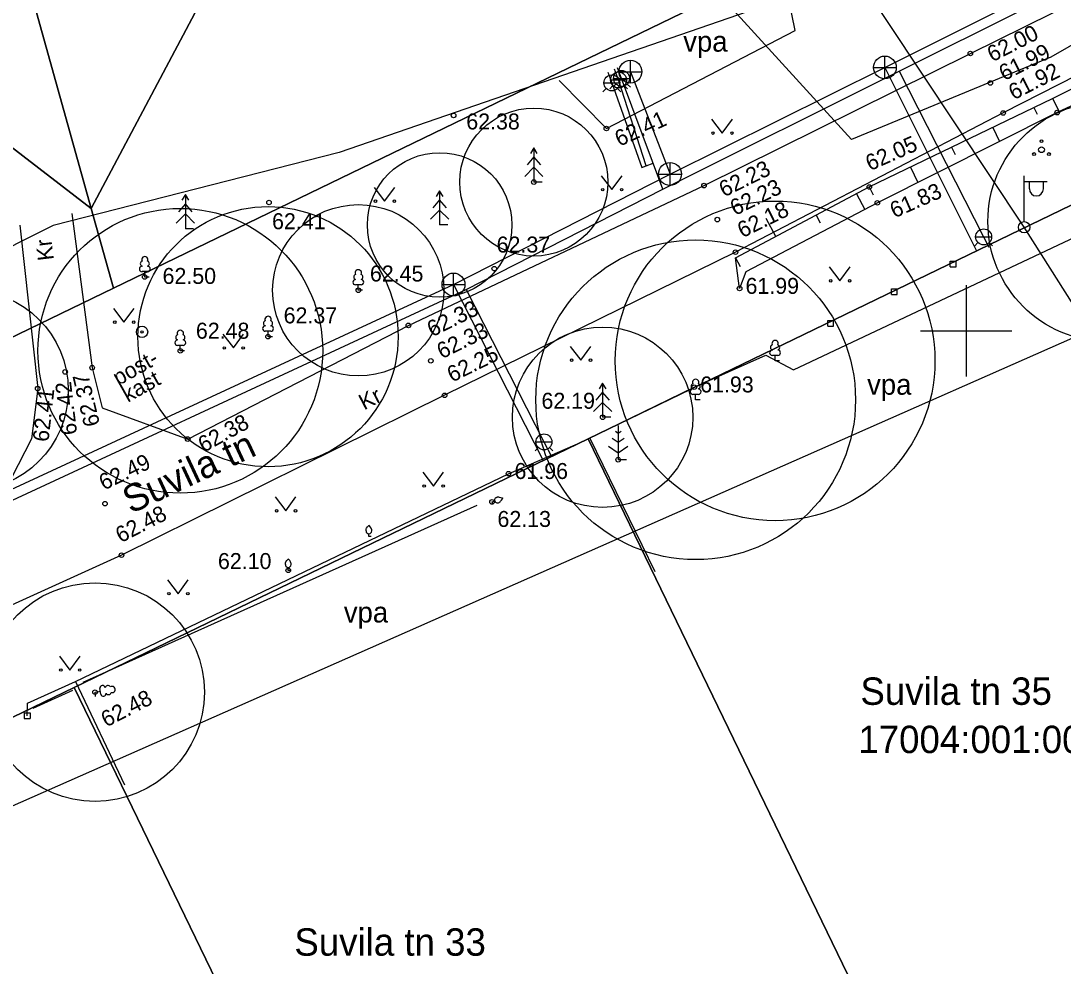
# Model space of a CAD drawing. Extents: x 643088 to 644037, y 6457937 to 6458579.
# Drawn here: x 643708.6 to 643754.24, y 6458372.17 to 6458413.57 of the extents above; entities that cross this region are included whole.
import ezdxf

# ---------------------------------------------------------------- set-up
doc = ezdxf.new("R2010")
doc.units = 0
for name, color, linetype in [('AED', 7, 'Continuous'), ('HALJASTUS', 7, 'Continuous'), ('KKAEV', 7, 'Continuous'), ('KORGUS-EH2000', 7, 'Continuous'), ('KTRASS', 7, 'Continuous'), ('LIIKLUS', 7, 'Continuous'), ('MOOTPIIR', 7, 'Continuous'), ('MPOHULIIN', 7, 'Continuous'), ('PIIR', 7, 'Continuous'), ('POST', 7, 'Continuous'), ('PUU', 7, 'Continuous'), ('RELJEEF', 7, 'Continuous'), ('TEE', 7, 'Continuous'), ('VKAEV', 7, 'Continuous'), ('VORK', 7, 'Continuous'), ('VTRASS', 7, 'Continuous')]:
    doc.layers.add(name, color=color, linetype=linetype)

msp = doc.modelspace()

# ---------------------------------------------------------------- linework, layer by layer
at = {"layer": 'AED'}
for p, q in [((643749.301, 6458403.046), (643749.551, 6458403.046)), ((643749.301, 6458402.796), (643749.301, 6458403.046)), ((643749.551, 6458402.796), (643749.551, 6458403.046)), ((643749.301, 6458402.796), (643749.551, 6458402.796)), ((643746.727, 6458401.838), (643746.977, 6458401.838)), ((643746.727, 6458401.588), (643746.727, 6458401.838)), ((643746.727, 6458401.588), (643746.977, 6458401.588)), ((643746.977, 6458401.588), (643746.977, 6458401.838)), ((643743.935, 6458400.443), (643744.185, 6458400.443)), ((643743.935, 6458400.193), (643743.935, 6458400.443)), ((643744.185, 6458400.193), (643744.185, 6458400.443)), ((643743.935, 6458400.193), (643744.185, 6458400.193)), ((643733.518, 6458395.301), (643736.367, 6458389.447)), ((643708.751, 6458383.263), (643708.751, 6458383.013)), ((643708.751, 6458383.263), (643709.001, 6458383.263)), ((643708.751, 6458383.013), (643709.001, 6458383.013)), ((643709.001, 6458383.263), (643709.001, 6458383.013))]:
    msp.add_line(p, q, dxfattribs=at)
for points in [[(643741.226, 6458398.933), (643742.437, 6458398.286), (643756.087, 6458404.723), (643758.225, 6458400.333)], [(643733.108, 6458395.107), (643738.089, 6458397.529)], [(643708.876, 6458383.138), (643708.893, 6458383.681), (643710.991, 6458384.638), (643729.956, 6458393.738)], [(643710.991, 6458384.638), (643713.136, 6458380.109)]]:
    msp.add_lwpolyline(points, dxfattribs=at)
at = {"layer": 'HALJASTUS'}
for p, q in [((643738.847, 6458409.263), (643739.31, 6458408.656)), ((643739.31, 6458408.656), (643739.756, 6458409.263)), ((643734.016, 6458406.785), (643734.479, 6458406.179)), ((643734.479, 6458406.179), (643734.925, 6458406.785)), ((643724.065, 6458406.278), (643724.528, 6458405.672)), ((643724.528, 6458405.672), (643724.974, 6458406.278)), ((643744.002, 6458402.793), (643744.466, 6458402.186)), ((643744.466, 6458402.186), (643744.911, 6458402.793)), ((643712.65, 6458400.979), (643713.113, 6458400.373)), ((643713.113, 6458400.373), (643713.559, 6458400.979)), ((643717.445, 6458399.851), (643717.908, 6458399.244)), ((643717.908, 6458399.244), (643718.354, 6458399.851)), ((643732.654, 6458399.316), (643733.118, 6458398.709)), ((643733.118, 6458398.709), (643733.563, 6458399.316)), ((643738.089, 6458397.529), (643741.226, 6458398.933)), ((643729.956, 6458393.738), (643733.108, 6458395.107)), ((643726.2, 6458393.804), (643726.663, 6458393.197)), ((643726.663, 6458393.197), (643727.109, 6458393.804)), ((643719.736, 6458392.717), (643720.2, 6458392.11)), ((643720.2, 6458392.11), (643720.645, 6458392.717)), ((643711.327, 6458384.612), (643728.58, 6458392.354)), ((643715.02, 6458389.086), (643715.483, 6458388.48)), ((643715.483, 6458388.48), (643715.929, 6458389.086)), ((643710.286, 6458385.744), (643710.75, 6458385.137)), ((643710.75, 6458385.137), (643711.195, 6458385.744)), ((643709.14, 6458383.471), (643710.87, 6458384.254))]:
    msp.add_line(p, q, dxfattribs=at)
msp.add_lwpolyline([(643732.167, 6458410.965), (643734.241, 6458408.859), (643742.503, 6458413.148), (643742.074, 6458415.313)], dxfattribs=at)
for centre in [(643738.909, 6458408.656), (643739.738, 6458408.656), (643734.078, 6458406.179), (643734.907, 6458406.179), (643724.127, 6458405.672), (643724.956, 6458405.672), (643744.065, 6458402.186), (643744.893, 6458402.186), (643712.712, 6458400.373), (643713.541, 6458400.373), (643717.507, 6458399.244), (643718.336, 6458399.244), (643732.717, 6458398.709), (643733.546, 6458398.709), (643726.262, 6458393.197), (643727.091, 6458393.197), (643719.799, 6458392.11), (643720.628, 6458392.11), (643715.082, 6458388.48), (643715.911, 6458388.48), (643710.349, 6458385.137), (643711.177, 6458385.137)]:
    msp.add_circle(centre, 0.055, dxfattribs=at)
at = {"layer": 'KKAEV'}
for p, q in [((643735.295, 6458410.845), (643735.295, 6458411.845)), ((643746.435, 6458411.03), (643746.435, 6458412.03)), ((643734.795, 6458411.345), (643735.795, 6458411.345)), ((643745.935, 6458411.53), (643746.935, 6458411.53)), ((643737.027, 6458406.364), (643737.027, 6458407.364)), ((643736.527, 6458406.864), (643737.527, 6458406.864)), ((643727.545, 6458401.525), (643727.545, 6458402.525)), ((643727.045, 6458402.025), (643728.045, 6458402.025))]:
    msp.add_line(p, q, dxfattribs=at)
for centre in [(643735.295, 6458411.345), (643746.435, 6458411.53), (643737.027, 6458406.864), (643727.545, 6458402.025)]:
    msp.add_circle(centre, 0.5, dxfattribs=at)
at = {"layer": 'KORGUS-EH2000'}
for centre in [(643750.179, 6458412.143), (643751.052, 6458410.852), (643727.55, 6458409.43), (643751.616, 6458409.536), (643753.981, 6458409.554), (643734.241, 6458408.859), (643731.064, 6458406.511), (643738.516, 6458406.356), (643745.755, 6458406.296), (643719.466, 6458405.617), (643746.107, 6458405.602), (643739.098, 6458404.867), (643739.893, 6458403.441), (643729.329, 6458402.717), (643714.025, 6458402.354), (643723.377, 6458401.772), (643740.074, 6458401.847), (643725.57, 6458400.233), (643719.424, 6458399.738), (643715.582, 6458399.12), (643711.72, 6458398.379), (643726.55, 6458398.68), (643710.541, 6458398.196), (643709.337, 6458397.465), (643738.089, 6458397.529), (643727.156, 6458397.172), (643734.076, 6458396.209), (643715.908, 6458395.255), (643734.757, 6458394.348), (643729.956, 6458393.738), (643712.282, 6458392.427), (643729.232, 6458392.501), (643713.006, 6458390.167), (643720.309, 6458389.504), (643711.846, 6458384.169)]:
    msp.add_circle(centre, 0.1, dxfattribs=at)
at = {"layer": 'KTRASS'}
for p, q in [((643746.435, 6458411.53), (643768.553, 6458422.62)), ((643735.295, 6458411.345), (643737.027, 6458406.864)), ((643737.027, 6458406.864), (643746.435, 6458411.53)), ((643746.435, 6458411.53), (643750.448, 6458403.498)), ((643727.545, 6458402.025), (643737.027, 6458406.864)), ((643703.424, 6458390.849), (643727.545, 6458402.025)), ((643727.545, 6458402.025), (643731.477, 6458394.32))]:
    msp.add_line(p, q, dxfattribs=at)
at = {"layer": 'LIIKLUS'}
for radius in [0.25, 0.05]:
    msp.add_circle((643713.906, 6458399.948), radius, dxfattribs=at)
at = {"layer": 'MOOTPIIR'}
msp.add_lwpolyline([(643648.192, 6458352.69), (643783.797, 6458412.548), (643775.455, 6458428.494), (643766.457, 6458427.936), (643753.112, 6458422.172), (643745.803, 6458417.803), (643742.566, 6458414.72), (643722.534, 6458407.808), (643710.009, 6458404.613), (643689.854, 6458394.49)], dxfattribs=at)
at = {"layer": 'MPOHULIIN'}
msp.add_lwpolyline([(643771.933, 6458373.931), (643752.537, 6458404.531), (643734.671, 6458431.448), (643733.784, 6458433.943)], dxfattribs=at)
at = {"layer": 'PIIR'}
for points in [[(643702.58, 6458437.92), (643726.57, 6458456.15), (643726.61, 6458465.38), (643730.11, 6458472.92), (643739.83, 6458468.42), (643735.86, 6458459.87), (643735.77, 6458450.76), (643711.68, 6458405.35)], [(643712.66, 6458401.87), (643711.68, 6458405.35), (643735.77, 6458450.76), (643735.86, 6458459.87), (643739.83, 6458468.42), (643749.6, 6458463.9), (643745.2, 6458454.4), (643745.02, 6458442.75), (643750.22, 6458420.05)], [(643678.43, 6458430.99), (643677.45, 6458430.93), (643666.46, 6458427.51), (643656.1, 6458395.38), (643630.42, 6458416.68), (643669.04, 6458438.08), (643679.89, 6458441.41), (643680.98, 6458441.58), (643702.58, 6458437.92), (643711.68, 6458405.35)], [(643672, 6458382.19), (643656.1, 6458395.38), (643666.46, 6458427.51), (643677.45, 6458430.93), (643678.43, 6458430.99), (643711.68, 6458405.35), (643712.66, 6458401.87)], [(643755.95, 6458406.16), (643771.63, 6458373.76), (643749.13, 6458362.87), (643733.44, 6458395.27)], [(643733.44, 6458395.27), (643749.13, 6458362.87), (643726.62, 6458351.99), (643710.94, 6458384.38)], [(643710.94, 6458384.38), (643726.62, 6458351.99), (643704.12, 6458341.1), (643688.44, 6458373.5)]]:
    msp.add_lwpolyline(points, close=True, dxfattribs=at)
msp.add_lwpolyline([(643672, 6458382.19), (643712.66, 6458401.87), (643750.22, 6458420.05), (643796.21, 6458442.31), (643811.32, 6458432.71), (643778.45, 6458417.04), (643755.95, 6458406.16), (643733.44, 6458395.27), (643710.94, 6458384.38), (643688.44, 6458373.5)], dxfattribs=at)
at = {"layer": 'POST'}
for p, q in [((643752.537, 6458404.781), (643752.537, 6458406.781)), ((643752.537, 6458406.531), (643753.537, 6458406.531)), ((643752.764, 6458406.21), (643752.764, 6458406.531)), ((643753.377, 6458406.21), (643753.377, 6458406.531))]:
    msp.add_line(p, q, dxfattribs=at)
msp.add_circle((643752.537, 6458404.531), 0.25, dxfattribs=at)
msp.add_arc((643753.07, 6458406.21), 0.306, 180, 0, dxfattribs=at)
at = {"layer": 'PUU'}
for p, q in [((643731.064, 6458408.011), (643730.914, 6458407.761)), ((643731.214, 6458407.761), (643731.064, 6458408.011)), ((643731.064, 6458408.011), (643731.064, 6458406.511)), ((643731.064, 6458407.611), (643730.764, 6458407.261)), ((643731.364, 6458407.261), (643731.064, 6458407.611)), ((643731.064, 6458407.161), (643730.664, 6458406.761)), ((643731.464, 6458406.761), (643731.064, 6458407.161)), ((643731.424, 6458406.511), (643731.064, 6458406.511)), ((643715.803, 6458405.964), (643715.653, 6458405.714)), ((643715.953, 6458405.714), (643715.803, 6458405.964)), ((643715.803, 6458405.964), (643715.803, 6458404.464)), ((643726.938, 6458405.732), (643726.638, 6458405.382)), ((643726.938, 6458406.132), (643726.788, 6458405.882)), ((643727.088, 6458405.882), (643726.938, 6458406.132)), ((643726.938, 6458406.132), (643726.938, 6458404.632)), ((643727.238, 6458405.382), (643726.938, 6458405.732)), ((643715.803, 6458405.564), (643715.503, 6458405.214)), ((643716.103, 6458405.214), (643715.803, 6458405.564)), ((643726.938, 6458405.282), (643726.538, 6458404.882)), ((643727.338, 6458404.882), (643726.938, 6458405.282)), ((643715.803, 6458405.114), (643715.403, 6458404.714)), ((643716.203, 6458404.714), (643715.803, 6458405.114)), ((643716.163, 6458404.464), (643715.803, 6458404.464)), ((643727.298, 6458404.632), (643726.938, 6458404.632)), ((643714.148, 6458402.587), (643713.908, 6458402.587)), ((643714.028, 6458402.349), (643714.028, 6458402.587)), ((643714.218, 6458402.349), (643714.028, 6458402.349)), ((643723.497, 6458402.01), (643723.257, 6458402.01)), ((643723.377, 6458401.772), (643723.377, 6458402.01)), ((643723.567, 6458401.772), (643723.377, 6458401.772)), ((643719.544, 6458399.976), (643719.304, 6458399.976)), ((643719.424, 6458399.738), (643719.424, 6458399.976)), ((643715.702, 6458399.357), (643715.462, 6458399.357)), ((643715.582, 6458399.12), (643715.582, 6458399.357)), ((643719.614, 6458399.738), (643719.424, 6458399.738)), ((643715.772, 6458399.12), (643715.582, 6458399.12)), ((643741.748, 6458398.917), (643741.508, 6458398.917)), ((643741.628, 6458398.679), (643741.628, 6458398.917)), ((643741.818, 6458398.679), (643741.628, 6458398.679)), ((643734.076, 6458397.709), (643733.926, 6458397.459)), ((643734.226, 6458397.459), (643734.076, 6458397.709)), ((643734.076, 6458397.709), (643734.076, 6458396.209)), ((643734.076, 6458397.309), (643733.776, 6458396.959)), ((643734.376, 6458396.959), (643734.076, 6458397.309)), ((643738.27, 6458397.213), (643738.03, 6458397.213)), ((643738.15, 6458396.975), (643738.15, 6458397.213)), ((643734.076, 6458396.859), (643733.676, 6458396.459)), ((643734.476, 6458396.459), (643734.076, 6458396.859)), ((643738.34, 6458396.975), (643738.15, 6458396.975)), ((643734.436, 6458396.209), (643734.076, 6458396.209)), ((643734.757, 6458395.848), (643734.757, 6458394.348)), ((643734.757, 6458395.098), (643734.49, 6458395.276)), ((643734.757, 6458395.498), (643734.633, 6458395.581)), ((643734.881, 6458395.581), (643734.757, 6458395.498)), ((643735.024, 6458395.276), (643734.757, 6458395.098)), ((643734.333, 6458394.937), (643734.757, 6458394.655)), ((643734.757, 6458394.655), (643735.181, 6458394.937)), ((643735.117, 6458394.348), (643734.757, 6458394.348)), ((643729.232, 6458392.501), (643729.35, 6458392.542)), ((643729.265, 6458392.407), (643729.232, 6458392.501)), ((643723.84, 6458390.98), (643723.84, 6458391.105)), ((643723.94, 6458390.98), (643723.84, 6458390.98)), ((643720.309, 6458389.504), (643720.309, 6458389.629)), ((643720.409, 6458389.504), (643720.309, 6458389.504)), ((643712.099, 6458384.087), (643712.062, 6458384.324)), ((643711.846, 6458384.169), (643712.081, 6458384.206)), ((643711.875, 6458383.981), (643711.846, 6458384.169))]:
    msp.add_line(p, q, dxfattribs=at)
for points in [[(643775.455, 6458428.494), (643773.591, 6458423.411), (643753.697, 6458411.983), (643744.97, 6458408.375), (643739.52, 6458414.361)], [(643729.426, 6458392.702), (643729.462, 6458392.714), (643729.478, 6458392.717), (643729.511, 6458392.72), (643729.545, 6458392.716), (643729.612, 6458392.701), (643729.674, 6458392.68), (643729.704, 6458392.667)], [(643729.509, 6458392.466), (643729.545, 6458392.478), (643729.559, 6458392.486), (643729.587, 6458392.505), (643729.61, 6458392.529), (643729.654, 6458392.583), (643729.689, 6458392.638), (643729.704, 6458392.667)], [(643723.715, 6458391.23), (643723.715, 6458391.268), (643723.718, 6458391.284), (643723.726, 6458391.316), (643723.741, 6458391.346), (643723.778, 6458391.405), (643723.818, 6458391.456), (643723.84, 6458391.48)], [(643723.965, 6458391.23), (643723.965, 6458391.268), (643723.963, 6458391.284), (643723.954, 6458391.316), (643723.939, 6458391.346), (643723.903, 6458391.405), (643723.863, 6458391.456), (643723.84, 6458391.48)], [(643720.184, 6458389.754), (643720.184, 6458389.792), (643720.187, 6458389.808), (643720.195, 6458389.84), (643720.21, 6458389.87), (643720.247, 6458389.929), (643720.287, 6458389.98), (643720.309, 6458390.004)], [(643720.434, 6458389.754), (643720.434, 6458389.792), (643720.432, 6458389.808), (643720.423, 6458389.84), (643720.408, 6458389.87), (643720.372, 6458389.929), (643720.332, 6458389.98), (643720.309, 6458390.004)]]:
    msp.add_lwpolyline(points, dxfattribs=at)
for centre, radius in [((643756.201, 6458404.78), 5.254), ((643731.064, 6458406.511), 3.243), ((643753.295, 6458407.926), 0.125), ((643753.295, 6458408.301), 0.0625), ((643726.938, 6458404.632), 3.165), ((643752.97, 6458407.738), 0.0625), ((643753.62, 6458407.738), 0.0625), ((643715.582, 6458399.12), 6.235), ((643719.424, 6458399.738), 5.698), ((643723.377, 6458401.772), 3.752), ((643741.628, 6458398.679), 7), ((643738.15, 6458396.975), 7), ((643706.283, 6458397.387), 4.392), ((643734.076, 6458396.209), 3.949), ((643711.846, 6458384.169), 4.79)]:
    msp.add_circle(centre, radius, dxfattribs=at)
for centre, radius, start, end in [((643713.943, 6458402.935), 0.116, 109.0217, 253.1415), ((643714.028, 6458403.109), 0.138, 332.5799, 207.4201), ((643714.113, 6458402.935), 0.116, 286.8508, 70.9859), ((643713.909, 6458402.705), 0.119, 90.0016, 269.3953), ((643714.147, 6458402.705), 0.119, 270.6047, 89.9984), ((643723.377, 6458402.532), 0.138, 332.5799, 207.4201), ((643723.258, 6458402.128), 0.119, 90.0016, 269.3953), ((643723.292, 6458402.358), 0.116, 109.0217, 253.1415), ((643723.462, 6458402.358), 0.116, 286.8508, 70.9859), ((643723.496, 6458402.128), 0.119, 270.6047, 89.9984), ((643719.305, 6458400.094), 0.119, 90.0016, 269.3953), ((643719.339, 6458400.324), 0.116, 109.0217, 253.1415), ((643719.424, 6458400.498), 0.138, 332.5799, 207.4201), ((643719.509, 6458400.324), 0.116, 286.8508, 70.9859), ((643719.543, 6458400.094), 0.119, 270.6047, 89.9984), ((643715.497, 6458399.706), 0.116, 109.0217, 253.1415), ((643715.582, 6458399.88), 0.138, 332.5799, 207.4201), ((643715.667, 6458399.706), 0.116, 286.8508, 70.9859), ((643715.463, 6458399.476), 0.119, 90.0016, 269.3953), ((643715.701, 6458399.476), 0.119, 270.6047, 89.9984), ((643741.543, 6458399.265), 0.116, 109.0217, 253.1415), ((643741.628, 6458399.439), 0.138, 332.5799, 207.4201), ((643741.713, 6458399.265), 0.116, 286.8508, 70.9859), ((643741.509, 6458399.035), 0.119, 90.0016, 269.3953), ((643741.747, 6458399.035), 0.119, 270.6047, 89.9984), ((643738.065, 6458397.561), 0.116, 109.0217, 253.1415), ((643738.15, 6458397.735), 0.138, 332.5799, 207.4201), ((643738.235, 6458397.561), 0.116, 286.8508, 70.9859), ((643738.031, 6458397.331), 0.119, 90.0016, 269.3953), ((643738.269, 6458397.331), 0.119, 270.6047, 89.9984), ((643729.468, 6458392.584), 0.125, 109.3724, 289.3724), ((643723.84, 6458391.23), 0.125, 180, 0), ((643720.309, 6458389.754), 0.125, 180, 0), ((643712.18, 6458384.341), 0.119, 8.8923, 188.286), ((643712.412, 6458384.344), 0.116, 27.9124, 172.0322), ((643712.597, 6458384.286), 0.138, 251.4706, 126.3108), ((643712.216, 6458384.107), 0.119, 189.4954, 8.8891), ((643712.438, 6458384.176), 0.116, 205.7415, 349.8766)]:
    msp.add_arc(centre, radius, start, end, dxfattribs=at)
at = {"layer": 'RELJEEF'}
for p, q in [((643753.78, 6458410.175), (643754.071, 6458409.599)), ((643752.958, 6458409.778), (643753.101, 6458409.481)), ((643751.157, 6458408.907), (643751.457, 6458408.287)), ((643749.356, 6458408.037), (643749.513, 6458407.713)), ((643747.556, 6458407.166), (643747.881, 6458406.493)), ((643745.755, 6458406.296), (643745.924, 6458405.946)), ((643745.195, 6458405.999), (643745.558, 6458405.314)), ((643741.66, 6458404.127), (643741.243, 6458404.915)), ((643743.428, 6458405.063), (643743.608, 6458404.723)), ((643739.893, 6458403.191), (643740.095, 6458402.81))]:
    msp.add_line(p, q, dxfattribs=at)
for points in [[(643740.074, 6458401.847), (643739.893, 6458403.191), (643745.755, 6458406.296), (643753.78, 6458410.175), (643764.381, 6458415.536), (643770.406, 6458417.936), (643780.315, 6458423.295), (643781.55, 6458423.91)], [(643781.793, 6458422.963), (643780.779, 6458422.583), (643770.721, 6458417.08), (643765.185, 6458414.759), (643753.981, 6458409.554), (643746.107, 6458405.602), (643740.353, 6458402.579), (643740.074, 6458401.847)]]:
    msp.add_lwpolyline(points, dxfattribs=at)
at = {"layer": 'TEE'}
for points in [[(643710.833, 6458405.131), (643711.72, 6458398.379), (643712.155, 6458396.621), (643715.908, 6458395.255), (643725.57, 6458400.233), (643738.516, 6458406.356), (643750.179, 6458412.143), (643763.339, 6458418.659), (643775.963, 6458425.129), (643780.323, 6458427.515)], [(643781.412, 6458424.449), (643777.361, 6458422.423), (643764.49, 6458416.112), (643751.616, 6458409.536), (643739.893, 6458403.441), (643727.156, 6458397.172), (643713.006, 6458390.167), (643703.84, 6458386.003)], [(643708.561, 6458404.63), (643709.337, 6458397.465), (643709.066, 6458395.27), (643707.903, 6458392.99)]]:
    msp.add_lwpolyline(points, dxfattribs=at)
at = {"layer": 'VKAEV'}
for p, q in [((643734.129, 6458410.855), (643734.829, 6458410.856)), ((643734.527, 6458410.735), (643734.387, 6458410.595)), ((643734.424, 6458410.982), (643735.124, 6458410.983)), ((643734.658, 6458410.805), (643734.518, 6458410.665)), ((643734.555, 6458411.052), (643735.255, 6458411.053)), ((643735.022, 6458410.735), (643735.161, 6458410.596)), ((643735.153, 6458410.805), (643735.293, 6458410.666)), ((643734.232, 6458410.608), (643734.092, 6458410.468)), ((643734.727, 6458410.608), (643734.867, 6458410.468)), ((643750.513, 6458403.864), (643750.374, 6458403.724)), ((643750.411, 6458404.111), (643751.111, 6458404.111)), ((643751.008, 6458403.864), (643751.148, 6458403.724)), ((643731.259, 6458394.881), (643731.12, 6458394.741)), ((643731.157, 6458395.128), (643731.857, 6458395.129)), ((643731.754, 6458394.881), (643731.894, 6458394.742))]:
    msp.add_line(p, q, dxfattribs=at)
for centre in [(643734.479, 6458410.855), (643734.774, 6458410.982), (643734.905, 6458411.053), (643750.761, 6458404.111), (643731.507, 6458395.129)]:
    msp.add_circle(centre, 0.35, dxfattribs=at)
at = {"layer": 'VORK'}
for p, q in [((643750, 6458402), (643750, 6458398)), ((643748, 6458400), (643752, 6458400))]:
    msp.add_line(p, q, dxfattribs=at)
at = {"layer": 'VTRASS'}
for points in [[(643636.006, 6458353.715), (643642.236, 6458362.974), (643642.744, 6458363.371), (643643.076, 6458363.519), (643660.14, 6458371.125), (643667.106, 6458374.206), (643667.24, 6458374.265), (643667.499, 6458374.348), (643667.652, 6458374.416), (643703.029, 6458390.18), (643703.311, 6458390.306), (643728.1, 6458401.804), (643736.708, 6458406.196), (643747.063, 6458411.37), (643769.161, 6458422.41), (643778.486, 6458426.816), (643784.868, 6458413.385)], [(643734.305, 6458411.324), (643734.479, 6458410.855), (643735.797, 6458407.155), (643735.987, 6458407.226), (643736.284, 6458407.336)], [(643735.987, 6458407.226), (643734.774, 6458410.982), (643734.6, 6458411.451)], [(643736.708, 6458406.196), (643734.905, 6458411.053), (643734.731, 6458411.521)], [(643747.063, 6458411.37), (643750.761, 6458404.111), (643750.988, 6458403.666)], [(643728.1, 6458401.804), (643731.507, 6458395.129), (643731.832, 6458394.492)]]:
    msp.add_lwpolyline(points, dxfattribs=at)

# ---------------------------------------------------------------- texts
at = {"layer": 'HALJASTUS'}
for p in [(643737.606, 6458412.222), (643745.659, 6458397.196), (643722.743, 6458387.219)]:
    msp.add_text('vpa', height=0.9, dxfattribs=at).set_placement(p)
at = {"layer": 'KORGUS-EH2000'}
for s, rotation, p in [('62.00', 26.7792, (643751.139, 6458411.753)), ('61.99', 26.7792, (643751.655, 6458410.927)), ('61.92', 26.7792, (643752.075, 6458410.09)), ('62.41', 24.5012, (643734.809, 6458408.052)), ('62.05', 23.6985, (643745.782, 6458406.985)), ('62.23', 26.0415, (643739.39, 6458405.834)), ('62.23', 26.0415, (643739.874, 6458405.024)), ('61.83', 23.6985, (643746.851, 6458404.919)), ('62.18', 26.0415, (643740.195, 6458404.048)), ('62.33', 26.0415, (643726.605, 6458399.711)), ('62.33', 26.0415, (643727.032, 6458398.748)), ('62.25', 26.0415, (643727.481, 6458397.724)), ('62.37', 103.1088, (643712.068, 6458395.893)), ('62.42', 96.7851, (643711.069, 6458395.475)), ('62.41', 83.556, (643709.807, 6458395.109)), ('62.38', 28.6045, (643716.604, 6458394.649)), ('62.49', 25.5283, (643712.233, 6458392.997)), ('62.48', 27.1879, (643712.973, 6458390.689)), ('62.48', 27.1879, (643712.339, 6458382.616))]:
    msp.add_text(s, height=0.7, rotation=rotation, dxfattribs=at).set_placement(p)
for s, p in [('62.38', (643728.106, 6458408.815)), ('62.41', (643719.6, 6458404.446)), ('62.37', (643729.435, 6458403.424)), ('62.50', (643714.805, 6458402.049)), ('62.45', (643723.886, 6458402.155)), (' 61.99', (643740.074, 6458401.614)), ('62.37', (643720.107, 6458400.322)), ('62.48', (643716.265, 6458399.651)), (' 61.93', (643738.089, 6458397.296)), ('62.19', (643731.398, 6458396.582)), (' 61.96', (643729.956, 6458393.505)), ('62.13', (643729.471, 6458391.405)), ('62.10', (643717.23, 6458389.562))]:
    msp.add_text(s, height=0.7, dxfattribs=at).set_placement(p)
at = {"layer": 'LIIKLUS'}
for s, p in [('post-', (643712.869, 6458397.576)), ('kast', (643713.282, 6458396.841))]:
    msp.add_text(s, height=0.7, rotation=29.3311, dxfattribs=at).set_placement(p)
at = {"layer": 'PIIR'}
for s, p in [('Suvila tn 35', (643745.365, 6458383.613)), ('17004:001:0082', (643745.273, 6458381.5)), ('Suvila tn 33', (643720.577, 6458372.625))]:
    msp.add_text(s, height=1.2, dxfattribs=at).set_placement(p)
at = {"layer": 'TEE'}
for s, height, rotation, p in [('Kr', 0.7, 97.0422, (643710.047, 6458403.113)), ('Kr', 0.7, 27.7051, (643723.632, 6458396.503)), ('Suvila tn', 1.2, 25.0822, (643713.416, 6458391.963))]:
    msp.add_text(s, height=height, rotation=rotation, dxfattribs=at).set_placement(p)

doc.saveas('drawing.dxf')
